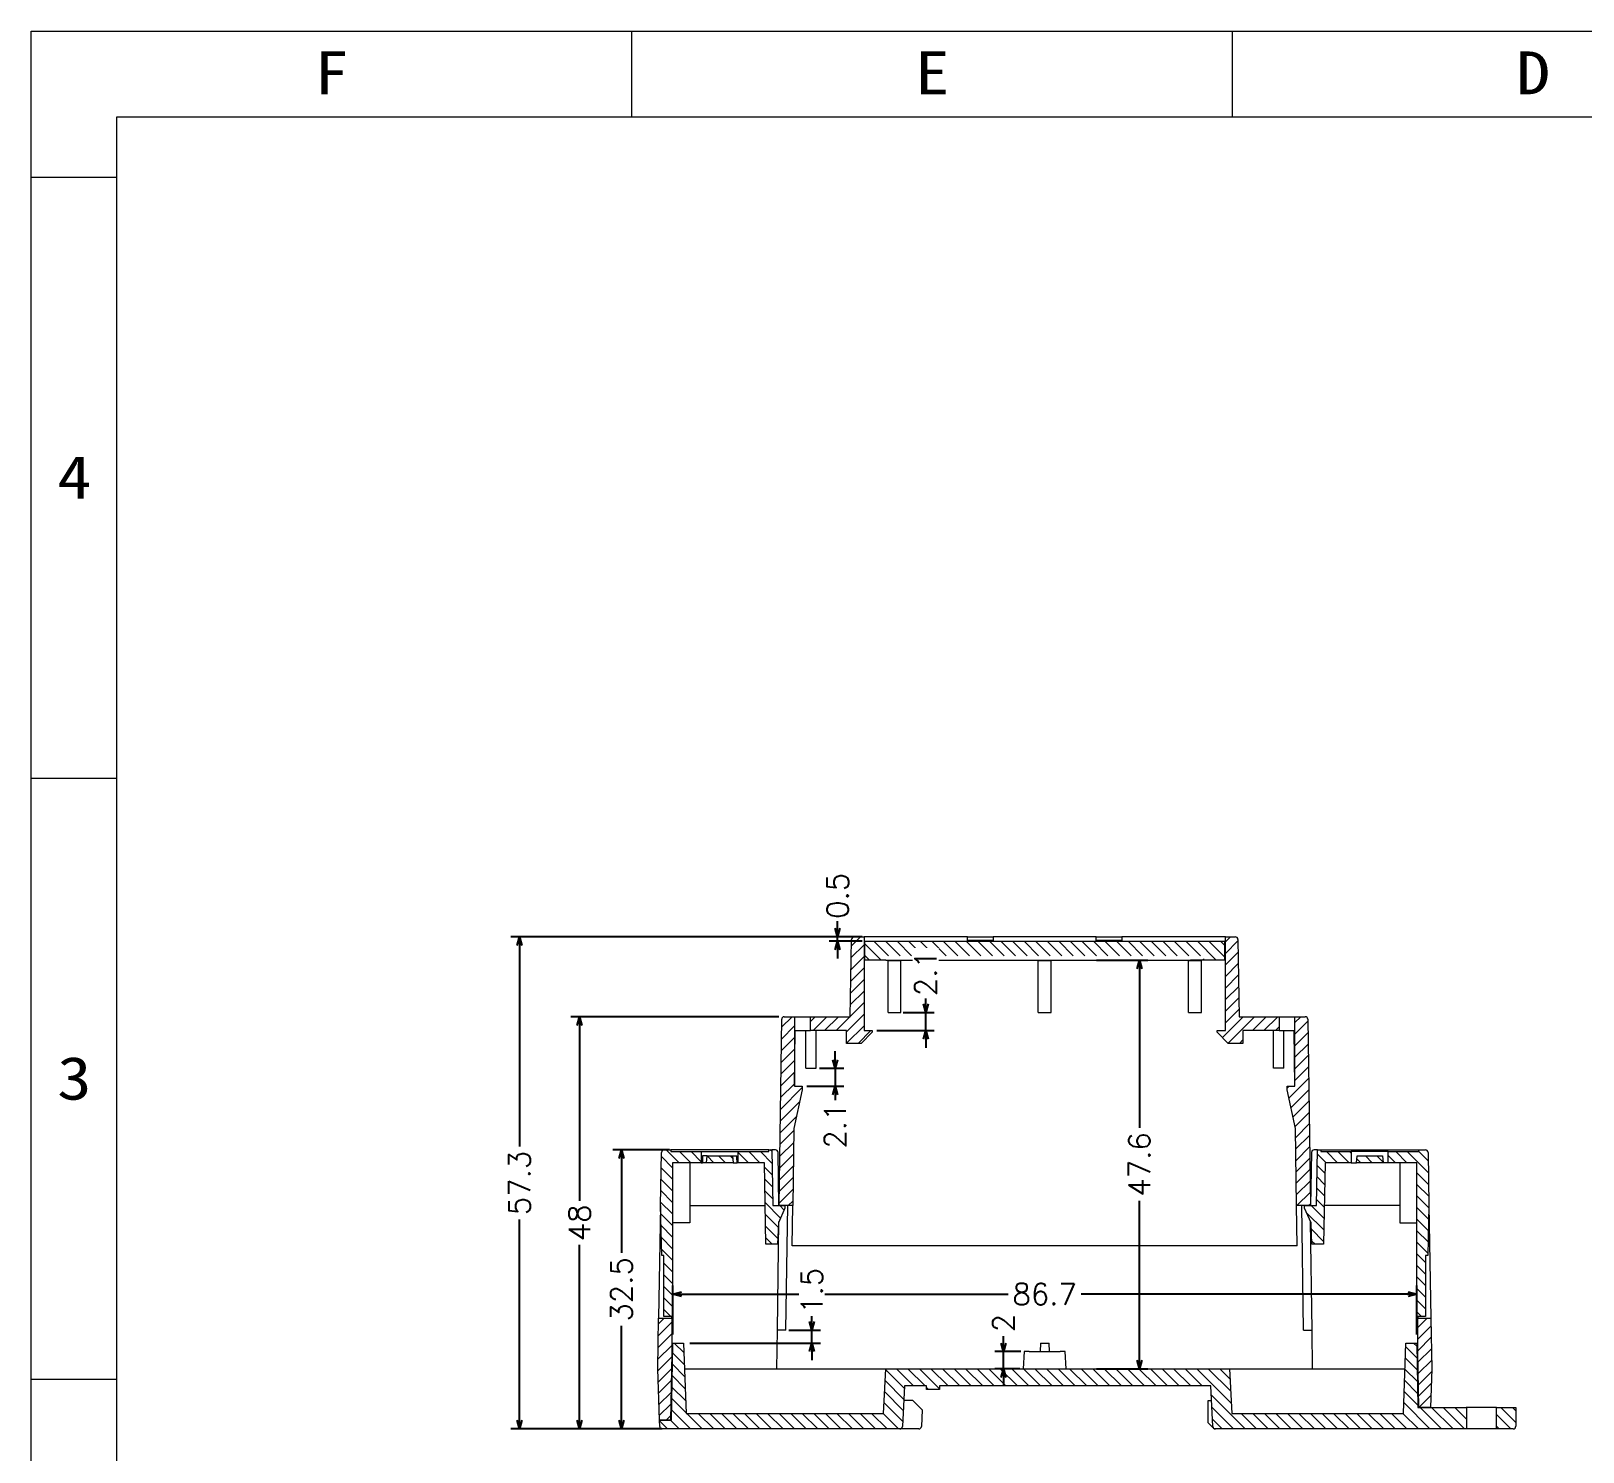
# Model space of a CAD drawing. Header units: millimetres. Extents: x 2553 to 2973, y 1029 to 1326.
# Drawn here: x 2552.6 to 2733.4, y 1160.6 to 1326.1 of the extents above; entities that cross this region are included whole.
import ezdxf
from ezdxf.enums import TextEntityAlignment as Align

# ---------------------------------------------------------------- set-up
doc = ezdxf.new("R2010")
doc.units = ezdxf.units.MM
doc.layers.add('11', color=7, linetype='Continuous', true_color=0xffffff)
doc.layers.add('16', color=7, linetype='Continuous', true_color=0xffffff)
doc.layers.add('dim', color=82, linetype='Continuous', lineweight=9)
doc.styles.add('TEXTSTYLE_0', font='txt', dxfattribs={"width": 0.8})
doc.styles.add('TXT', font='txt.shx', dxfattribs={"bigfont": 'gbcbig.shx'})
doc.dimstyles.new('1', dxfattribs={"dimtxt": 2.5, "dimasz": 1, "dimexe": 1, "dimexo": 1, "dimgap": 0.5, "dimtad": 0, "dimdec": 1, "dimzin": 9, "dimdsep": 46, "dimtxsty": 'TXT', "dimblk": 'OPEN30', "dimcen": 0.1, "dimclrd": 5, "dimclre": 5, "dimclrt": 2, "dimadec": 1, "dimazin": 0, "dimtfac": 1, "dimtdec": 1, "dimtmove": 0, "dimatfit": 3, "dimfxl": 1, "dimtfill": 1, "dimarcsym": 0})
pattern_1 = [(134.954374, (0, -50.5705), (-0.67405534, -0.67298265), [])]

# ---------------------------------------------------------------- blocks, each defined once
blk = doc.blocks.new('_Open30')
at = {"color": 0, "linetype": 'ByBlock', "lineweight": -2}
for p, q in [((-1, 0.27), (0, 0)), ((0, 0), (-1, -0.27)), ((0, 0), (-1, 0))]:
    blk.add_line(p, q, dxfattribs=at)
blk = doc.blocks.new('*D25')
at = {"color": 5, "lineweight": -2, "transparency": 16777216}
for p, q in [((2656.82, 1212.82), (2656.82, 1213.82)), ((2654.19, 1211.82), (2657.82, 1211.82)), ((2656.82, 1209.72), (2656.82, 1211.82)), ((2651.12, 1209.72), (2657.82, 1209.72)), ((2656.82, 1208.72), (2656.82, 1207.72))]:
    blk.add_line(p, q, dxfattribs=at)
at = {"layer": 'Defpoints', "color": 0, "lineweight": 18, "transparency": 16777216}
for p in [(2653.19, 1211.82), (2656.82, 1211.82), (2650.12, 1209.72)]:
    blk.add_point(p, dxfattribs=at)
at = {"color": 5, "lineweight": -2, "transparency": 16777216}
for p, rotation in [((2656.82, 1211.82), 270), ((2656.82, 1209.72), 90)]:
    blk.add_blockref('_Open30', p, dxfattribs=dict(at, rotation=rotation))
at = {"color": 2, "lineweight": 18, "transparency": 16777216, "insert": (2656.82, 1216.4), "char_height": 2.5, "attachment_point": 5, "rotation": 90, "style": 'TXT', "bg_fill": 3, "box_fill_scale": 1.1, "bg_fill_color": 256, "bg_fill_true_color": 13158600, "bg_fill_transparency": 12197500}
blk.add_mtext('2.1', dxfattribs=at)
blk = doc.blocks.new('*D26')
at = {"color": 5, "lineweight": -2, "transparency": 16777216}
for p, q in [((2646.28, 1206.32), (2646.28, 1207.32)), ((2644.44, 1205.32), (2647.28, 1205.32)), ((2646.28, 1205.32), (2646.28, 1203.22)), ((2642.99, 1203.22), (2647.28, 1203.22)), ((2646.28, 1202.22), (2646.28, 1201.22))]:
    blk.add_line(p, q, dxfattribs=at)
at = {"layer": 'Defpoints', "color": 0, "lineweight": 18, "transparency": 16777216}
for p in [(2643.44, 1205.32), (2646.28, 1205.32), (2641.99, 1203.22)]:
    blk.add_point(p, dxfattribs=at)
at = {"color": 5, "lineweight": -2, "transparency": 16777216}
for p, rotation in [((2646.28, 1205.32), 270), ((2646.28, 1203.22), 90)]:
    blk.add_blockref('_Open30', p, dxfattribs=dict(at, rotation=rotation))
at = {"color": 2, "lineweight": 18, "transparency": 16777216, "insert": (2646.28, 1198.64), "char_height": 2.5, "attachment_point": 5, "rotation": 90, "style": 'TXT', "bg_fill": 3, "box_fill_scale": 1.1, "bg_fill_color": 256, "bg_fill_true_color": 13158600, "bg_fill_transparency": 12174620}
blk.add_mtext('2.1', dxfattribs=at)
blk = doc.blocks.new('*D27')
at = {"color": 5, "lineweight": -2, "transparency": 16777216}
for p, q in [((2647.9, 1220.62), (2608.49, 1220.62)), ((2609.49, 1219.62), (2609.49, 1196.22)), ((2609.49, 1164.32), (2609.49, 1187.72)), ((2626.08, 1163.32), (2608.49, 1163.32))]:
    blk.add_line(p, q, dxfattribs=at)
at = {"layer": 'Defpoints', "color": 0, "lineweight": 18, "transparency": 16777216}
for p in [(2609.49, 1220.62), (2648.9, 1220.62), (2627.08, 1163.32)]:
    blk.add_point(p, dxfattribs=at)
at = {"color": 5, "lineweight": -2, "transparency": 16777216}
for p, rotation in [((2609.49, 1220.62), 90), ((2609.49, 1163.32), 270)]:
    blk.add_blockref('_Open30', p, dxfattribs=dict(at, rotation=rotation))
at = {"color": 2, "lineweight": 18, "transparency": 16777216, "insert": (2609.49, 1191.97), "char_height": 2.5, "attachment_point": 5, "rotation": 90, "style": 'TXT', "bg_fill": 3, "box_fill_scale": 1.1, "bg_fill_color": 256, "bg_fill_true_color": 13158600, "bg_fill_transparency": 12175852}
blk.add_mtext('57.3', dxfattribs=at)
blk = doc.blocks.new('*D28')
at = {"color": 5, "lineweight": -2, "transparency": 16777216}
for p, q in [((2676.73, 1217.92), (2682.72, 1217.92)), ((2681.72, 1216.92), (2681.72, 1198.37)), ((2681.72, 1171.32), (2681.72, 1189.87)), ((2676.73, 1170.32), (2682.72, 1170.32))]:
    blk.add_line(p, q, dxfattribs=at)
at = {"layer": 'Defpoints', "color": 0, "lineweight": 18, "transparency": 16777216}
for p in [(2675.73, 1217.92), (2675.73, 1170.32), (2681.72, 1170.32)]:
    blk.add_point(p, dxfattribs=at)
at = {"color": 5, "lineweight": -2, "transparency": 16777216}
for p, rotation in [((2681.72, 1217.92), 90), ((2681.72, 1170.32), 270)]:
    blk.add_blockref('_Open30', p, dxfattribs=dict(at, rotation=rotation))
at = {"color": 2, "lineweight": 18, "transparency": 16777216, "insert": (2681.72, 1194.12), "char_height": 2.5, "attachment_point": 5, "rotation": 90, "style": 'TXT', "bg_fill": 3, "box_fill_scale": 1.1, "bg_fill_color": 256, "bg_fill_true_color": 13158600, "bg_fill_transparency": 12195788}
blk.add_mtext('47.6', dxfattribs=at)
blk = doc.blocks.new('*D29')
at = {"color": 5, "lineweight": -2, "transparency": 16777216}
for p, q in [((2665.88, 1173.32), (2665.88, 1174.32)), ((2667.89, 1172.32), (2664.88, 1172.32)), ((2665.88, 1170.32), (2665.88, 1172.32)), ((2667.79, 1170.32), (2664.88, 1170.32)), ((2665.88, 1169.32), (2665.88, 1168.32))]:
    blk.add_line(p, q, dxfattribs=at)
at = {"layer": 'Defpoints', "color": 0, "lineweight": 18, "transparency": 16777216}
for p in [(2665.88, 1172.32), (2668.89, 1172.32), (2668.79, 1170.32)]:
    blk.add_point(p, dxfattribs=at)
at = {"color": 5, "lineweight": -2, "transparency": 16777216}
for p, rotation in [((2665.88, 1172.32), 270), ((2665.88, 1170.32), 90)]:
    blk.add_blockref('_Open30', p, dxfattribs=dict(at, rotation=rotation))
at = {"color": 2, "lineweight": 18, "transparency": 16777216, "insert": (2665.88, 1175.65), "char_height": 2.5, "attachment_point": 5, "rotation": 90, "style": 'TXT', "bg_fill": 3, "box_fill_scale": 1.1, "bg_fill_color": 256, "bg_fill_true_color": 13158600, "bg_fill_transparency": 0}
blk.add_mtext('2', dxfattribs=at)
blk = doc.blocks.new('*D30')
at = {"color": 5, "lineweight": -2, "transparency": 16777216}
for p, q in [((2639.7, 1211.32), (2615.48, 1211.32)), ((2616.48, 1210.32), (2616.48, 1189.9)), ((2616.48, 1164.32), (2616.48, 1184.74)), ((2621.72, 1163.32), (2615.48, 1163.32))]:
    blk.add_line(p, q, dxfattribs=at)
at = {"layer": 'Defpoints', "color": 0, "lineweight": 18, "transparency": 16777216}
for p in [(2640.7, 1211.32), (2616.48, 1163.32), (2622.72, 1163.32)]:
    blk.add_point(p, dxfattribs=at)
at = {"color": 5, "lineweight": -2, "transparency": 16777216}
for p, rotation in [((2616.48, 1211.32), 90), ((2616.48, 1163.32), 270)]:
    blk.add_blockref('_Open30', p, dxfattribs=dict(at, rotation=rotation))
at = {"color": 2, "lineweight": 18, "transparency": 16777216, "insert": (2616.48, 1187.32), "char_height": 2.5, "attachment_point": 5, "rotation": 90, "style": 'TXT', "bg_fill": 3, "box_fill_scale": 1.1, "bg_fill_color": 256, "bg_fill_true_color": 13158600, "bg_fill_transparency": 0}
blk.add_mtext('48', dxfattribs=at)
blk = doc.blocks.new('*D31')
at = {"color": 5, "lineweight": -2, "transparency": 16777216}
for p, q in [((2626.96, 1195.82), (2620.37, 1195.82)), ((2621.37, 1194.82), (2621.37, 1183.82)), ((2621.37, 1164.32), (2621.37, 1175.32)), ((2620.72, 1163.32), (2620.37, 1163.32))]:
    blk.add_line(p, q, dxfattribs=at)
at = {"layer": 'Defpoints', "color": 0, "lineweight": 18, "transparency": 16777216}
for p in [(2621.37, 1195.82), (2627.96, 1195.82), (2621.72, 1163.32)]:
    blk.add_point(p, dxfattribs=at)
at = {"color": 5, "lineweight": -2, "transparency": 16777216}
for p, rotation in [((2621.37, 1195.82), 90), ((2621.37, 1163.32), 270)]:
    blk.add_blockref('_Open30', p, dxfattribs=dict(at, rotation=rotation))
at = {"color": 2, "lineweight": 18, "transparency": 16777216, "insert": (2621.37, 1179.57), "char_height": 2.5, "attachment_point": 5, "rotation": 90, "style": 'TXT', "bg_fill": 3, "box_fill_scale": 1.1, "bg_fill_color": 256, "bg_fill_true_color": 13158600, "bg_fill_transparency": 5}
blk.add_mtext('32.5', dxfattribs=at)
blk = doc.blocks.new('*D33')
at = {"color": 5, "lineweight": -2, "transparency": 16777216}
for p, q in [((2646.56, 1221.62), (2646.56, 1222.62)), ((2649.43, 1220.62), (2645.56, 1220.62)), ((2646.56, 1220.12), (2646.56, 1220.62)), ((2649.43, 1220.12), (2645.56, 1220.12)), ((2646.56, 1219.12), (2646.56, 1218.12))]:
    blk.add_line(p, q, dxfattribs=at)
at = {"layer": 'Defpoints', "color": 0, "lineweight": 18, "transparency": 16777216}
for p in [(2646.56, 1220.62), (2650.43, 1220.62), (2650.43, 1220.12)]:
    blk.add_point(p, dxfattribs=at)
at = {"color": 5, "lineweight": -2, "transparency": 16777216}
for p, rotation in [((2646.56, 1220.62), 270), ((2646.56, 1220.12), 90)]:
    blk.add_blockref('_Open30', p, dxfattribs=dict(at, rotation=rotation))
at = {"color": 2, "lineweight": 18, "transparency": 16777216, "insert": (2646.56, 1225.41), "char_height": 2.5, "attachment_point": 5, "rotation": 90, "style": 'TXT', "bg_fill": 3, "box_fill_scale": 1.1, "bg_fill_color": 256, "bg_fill_true_color": 13158600, "bg_fill_transparency": 0}
blk.add_mtext('0.5', dxfattribs=at)
blk = doc.blocks.new('*D34')
at = {"color": 5, "lineweight": -2, "transparency": 16777216}
for p, q in [((2627.35, 1174.32), (2627.35, 1180.02)), ((2628.35, 1179.02), (2666.44, 1179.02)), ((2713.04, 1179.02), (2674.94, 1179.02)), ((2714.04, 1174.32), (2714.04, 1180.02))]:
    blk.add_line(p, q, dxfattribs=at)
at = {"layer": 'Defpoints', "color": 0, "lineweight": 18, "transparency": 16777216}
for p in [(2627.35, 1179.02), (2627.35, 1173.32), (2714.04, 1173.32)]:
    blk.add_point(p, dxfattribs=at)
at = {"color": 5, "lineweight": -2, "transparency": 16777216, "rotation": 180}
blk.add_blockref('_Open30', (2627.35, 1179.02), dxfattribs=at)
at = {"color": 5, "lineweight": -2, "transparency": 16777216}
blk.add_blockref('_Open30', (2714.04, 1179.02), dxfattribs=at)
at = {"color": 2, "lineweight": 18, "transparency": 16777216, "insert": (2670.69, 1179.02), "char_height": 2.5, "attachment_point": 5, "style": 'TXT', "bg_fill": 3, "box_fill_scale": 1.1, "bg_fill_color": 256, "bg_fill_true_color": 13158600, "bg_fill_transparency": 0}
blk.add_mtext('86.7', dxfattribs=at)
blk = doc.blocks.new('*D40')
at = {"color": 5, "lineweight": -2, "transparency": 16777216}
for p, q in [((2643.56, 1175.82), (2643.56, 1176.82)), ((2640.87, 1174.82), (2644.56, 1174.82)), ((2643.56, 1173.32), (2643.56, 1174.82)), ((2629.35, 1173.32), (2644.56, 1173.32)), ((2643.56, 1172.32), (2643.56, 1171.32))]:
    blk.add_line(p, q, dxfattribs=at)
at = {"layer": 'Defpoints', "color": 0, "lineweight": 18, "transparency": 16777216}
for p in [(2639.87, 1174.82), (2643.56, 1174.82), (2628.35, 1173.32)]:
    blk.add_point(p, dxfattribs=at)
at = {"color": 5, "lineweight": -2, "transparency": 16777216}
for p, rotation in [((2643.56, 1174.82), 270), ((2643.56, 1173.32), 90)]:
    blk.add_blockref('_Open30', p, dxfattribs=dict(at, rotation=rotation))
at = {"color": 2, "lineweight": 18, "transparency": 16777216, "insert": (2643.56, 1179.4), "char_height": 2.5, "attachment_point": 5, "rotation": 90, "style": 'TXT', "bg_fill": 3, "box_fill_scale": 1.1, "bg_fill_color": 256, "bg_fill_true_color": 13158600, "bg_fill_transparency": 11544992}
blk.add_mtext('1.5', dxfattribs=at)
blk = doc.blocks.new('SUN_6HWZ35TKXU86YGHH1AY77V3D6FJ')
at = {"color": 7, "linetype": 'Continuous'}
for p, q in [((-420, 297), (0, 297)), ((-420, 0), (-420, 297)), ((-350, 287), (-350, 297)), ((-280, 287), (-280, 297)), ((-410, 287), (-10, 287)), ((-410, 10), (-410, 287)), ((-420, 280), (-410, 280)), ((-420, 210), (-410, 210)), ((-420, 140), (-410, 140))]:
    blk.add_line(p, q, dxfattribs=at)
at = {"color": 2, "linetype": 'Continuous', "style": 'TEXTSTYLE_0', "width": 1.2}
for s, p, p2 in [('F', (-386.98, 289.63), (-382.98, 289.63)), ('E', (-316.98, 289.63), (-312.98, 289.63)), ('D', (-246.98, 289.63), (-242.98, 289.63)), ('4', (-416.95, 242.54), (-412.95, 242.54)), ('3', (-416.95, 172.54), (-412.95, 172.54))]:
    blk.add_text(s, height=5, dxfattribs=at).set_placement(p, p2, align=Align.FIT)

msp = doc.modelspace()

# ---------------------------------------------------------------- hatches: boundary and pattern name
at = {"layer": '11', "linetype": 'Continuous', "lineweight": 13}
h = msp.add_hatch(dxfattribs=at)
h.set_pattern_fill('ANSI31', color=3, scale=0.3, style=0)
h.set_pattern_definition([(45, (0, -50.5705), (-0.6735192, 0.6735192), [])])
h.paths.add_polyline_path([(2714.271, 1165.821), (2714.161, 1172.132), (2714.161, 1176.221), (2715.69, 1176.221), (2715.793, 1170.321), (2715.636, 1165.821)], flags=0)
edge = h.paths.add_edge_path(flags=0)
edge.add_line((2693.783, 1209.721), (2693.783, 1208.221))
edge.add_line((2693.783, 1208.221), (2692.083, 1208.221))
edge.add_line((2692.083, 1208.221), (2690.783, 1209.521))
edge.add_line((2690.783, 1209.521), (2690.783, 1209.721))
edge.add_line((2690.783, 1209.721), (2691.743, 1209.721))
edge.add_line((2691.743, 1209.721), (2691.743, 1220.621))
edge.add_line((2691.743, 1220.621), (2692.898, 1220.621))
edge.add_arc((2692.898, 1220.321), 0.3, 1, 90, ccw=False)
edge.add_line((2693.198, 1220.326), (2693.355, 1211.321))
edge.add_line((2693.355, 1211.321), (2697.993, 1211.321))
edge.add_line((2697.993, 1211.321), (2697.993, 1209.721))
edge.add_line((2697.993, 1209.721), (2693.783, 1209.721))
edge = h.paths.add_edge_path(flags=0)
edge.add_line((2699.849, 1211.321), (2701.04, 1211.321))
edge.add_arc((2701.04, 1211.021), 0.3, 0.8, 90, ccw=False)
edge.add_line((2701.34, 1211.025), (2701.643, 1189.321))
edge.add_line((2701.643, 1189.321), (2700.043, 1189.321))
edge.add_line((2700.043, 1189.321), (2699.917, 1198.321))
edge.add_line((2699.917, 1198.321), (2698.954, 1202.82))
edge.add_line((2698.954, 1202.82), (2698.949, 1203.221))
edge.add_line((2698.949, 1203.221), (2699.849, 1203.221))
edge.add_line((2699.849, 1203.221), (2699.849, 1211.321))
h.paths.add_polyline_path([(2625.696, 1176.221), (2627.225, 1176.221), (2627.225, 1172.132), (2627.089, 1164.321), (2625.803, 1164.321), (2625.593, 1170.321)], flags=0)
edge = h.paths.add_edge_path(flags=0)
edge.add_line((2639.743, 1189.321), (2640.046, 1211.025))
edge.add_arc((2640.346, 1211.021), 0.3, 90, 179.2, ccw=False)
edge.add_line((2640.346, 1211.321), (2641.537, 1211.321))
edge.add_line((2641.537, 1211.321), (2641.537, 1203.221))
edge.add_line((2641.537, 1203.221), (2642.437, 1203.221))
edge.add_line((2642.437, 1203.221), (2642.432, 1202.82))
edge.add_line((2642.432, 1202.82), (2641.469, 1198.321))
edge.add_line((2641.469, 1198.321), (2641.343, 1189.321))
edge.add_line((2641.343, 1189.321), (2639.743, 1189.321))
edge = h.paths.add_edge_path(flags=0)
edge.add_arc((2648.488, 1220.321), 0.3, 90, 179, ccw=False)
edge.add_line((2648.488, 1220.621), (2649.643, 1220.621))
edge.add_line((2649.643, 1220.621), (2649.643, 1209.721))
edge.add_line((2649.643, 1209.721), (2650.603, 1209.721))
edge.add_line((2650.603, 1209.721), (2650.603, 1209.521))
edge.add_line((2650.603, 1209.521), (2649.303, 1208.221))
edge.add_line((2649.303, 1208.221), (2647.603, 1208.221))
edge.add_line((2647.603, 1208.221), (2647.603, 1209.721))
edge.add_line((2647.603, 1209.721), (2643.393, 1209.721))
edge.add_line((2643.393, 1209.721), (2643.393, 1211.321))
edge.add_line((2643.393, 1211.321), (2648.031, 1211.321))
edge.add_line((2648.031, 1211.321), (2648.188, 1220.326))
h = msp.add_hatch(dxfattribs=at)
h.set_pattern_fill('ANSI31', color=4, scale=0.3, angle=89.95437, style=0)
h.set_pattern_definition(pattern_1)
h.paths.add_polyline_path([(2689.193, 1218.421), (2652.193, 1218.421), (2652.193, 1217.921), (2649.743, 1217.921), (2649.743, 1220.121), (2691.643, 1220.121), (2691.643, 1217.921), (2689.193, 1217.921)], flags=0)
h = msp.add_hatch(dxfattribs=at)
h.set_pattern_fill('ANSI31', color=6, scale=0.3, angle=89.95437, style=0)
h.set_pattern_definition(pattern_1)
edge = h.paths.add_edge_path(flags=0)
edge.add_line((2630.675, 1195.621), (2630.675, 1194.321))
edge.add_line((2630.675, 1194.321), (2627.325, 1194.321))
edge.add_line((2627.325, 1194.321), (2627.325, 1176.421))
edge.add_line((2627.325, 1176.421), (2626.325, 1176.421))
edge.add_line((2626.325, 1176.421), (2626.325, 1183.521))
edge.add_line((2626.325, 1183.521), (2626.077, 1183.521))
edge.add_line((2626.077, 1183.521), (2625.925, 1189.321))
edge.add_line((2625.925, 1189.321), (2626.033, 1195.526))
edge.add_arc((2626.333, 1195.521), 0.3, 90, 179, ccw=False)
edge.add_line((2626.333, 1195.821), (2627.125, 1195.821))
edge.add_line((2627.125, 1195.821), (2627.125, 1195.621))
edge.add_line((2627.125, 1195.621), (2630.675, 1195.621))
edge = h.paths.add_edge_path(flags=0)
edge.add_line((2638.911, 1195.821), (2639.025, 1189.321))
edge.add_line((2639.025, 1189.321), (2640.425, 1189.321))
edge.add_line((2640.425, 1189.321), (2640.415, 1189.02))
edge.add_line((2640.415, 1189.02), (2639.655, 1187.321))
edge.add_line((2639.655, 1187.321), (2639.568, 1184.821))
edge.add_line((2639.568, 1184.821), (2638.203, 1184.821))
edge.add_line((2638.203, 1184.821), (2638.037, 1194.321))
edge.add_line((2638.037, 1194.321), (2634.975, 1194.321))
edge.add_line((2634.975, 1194.321), (2634.975, 1195.621))
edge.add_line((2634.975, 1195.621), (2638.525, 1195.621))
edge.add_line((2638.525, 1195.621), (2638.525, 1195.821))
edge.add_line((2638.525, 1195.821), (2638.911, 1195.821))
h.paths.add_polyline_path([(2631.275, 1194.321), (2631.345, 1195.121), (2634.305, 1195.121), (2634.375, 1194.321)], flags=0)
h = msp.add_hatch(dxfattribs=at)
h.set_pattern_fill('ANSI31', color=6, scale=0.3, angle=89.95437, style=0)
h.set_pattern_definition(pattern_1)
edge = h.paths.add_edge_path(flags=0)
edge.add_arc((2715.053, 1195.521), 0.3, 1, 90)
edge.add_line((2715.053, 1195.821), (2714.261, 1195.821))
edge.add_line((2714.261, 1195.821), (2714.261, 1195.621))
edge.add_line((2714.261, 1195.621), (2710.711, 1195.621))
edge.add_line((2710.711, 1195.621), (2710.711, 1194.321))
edge.add_line((2710.711, 1194.321), (2714.061, 1194.321))
edge.add_line((2714.061, 1194.321), (2714.061, 1176.421))
edge.add_line((2714.061, 1176.421), (2715.061, 1176.421))
edge.add_line((2715.061, 1176.421), (2715.061, 1183.521))
edge.add_line((2715.061, 1183.521), (2715.31, 1183.521))
edge.add_line((2715.31, 1183.521), (2715.461, 1189.321))
edge.add_line((2715.461, 1189.321), (2715.353, 1195.526))
edge = h.paths.add_edge_path(flags=0)
edge.add_line((2706.411, 1195.621), (2706.411, 1194.321))
edge.add_line((2706.411, 1194.321), (2703.349, 1194.321))
edge.add_line((2703.349, 1194.321), (2703.183, 1184.821))
edge.add_line((2703.183, 1184.821), (2701.819, 1184.821))
edge.add_line((2701.819, 1184.821), (2701.731, 1187.321))
edge.add_line((2701.731, 1187.321), (2700.972, 1189.02))
edge.add_line((2700.972, 1189.02), (2700.961, 1189.321))
edge.add_line((2700.961, 1189.321), (2702.362, 1189.321))
edge.add_line((2702.362, 1189.321), (2702.475, 1195.821))
edge.add_line((2702.475, 1195.821), (2702.861, 1195.821))
edge.add_line((2702.861, 1195.821), (2702.861, 1195.621))
edge.add_line((2702.861, 1195.621), (2706.411, 1195.621))
h.paths.add_polyline_path([(2710.041, 1195.121), (2710.111, 1194.321), (2707.011, 1194.321), (2707.081, 1195.121)], flags=0)
h = msp.add_hatch(dxfattribs=at)
h.set_pattern_fill('ANSI31', color=2, scale=0.3, angle=89.95437, style=0)
h.set_pattern_definition(pattern_1)
edge = h.paths.add_edge_path(flags=0)
edge.add_line((2692.496, 1165.121), (2712.48, 1165.121))
edge.add_line((2712.48, 1165.121), (2712.767, 1173.321))
edge.add_line((2712.767, 1173.321), (2714.04, 1173.321))
edge.add_line((2714.04, 1173.321), (2714.171, 1165.821))
edge.add_line((2714.171, 1165.821), (2719.834, 1165.821))
edge.add_line((2719.834, 1165.821), (2719.834, 1163.321))
edge.add_line((2719.834, 1163.321), (2690.572, 1163.321))
edge.add_arc((2690.572, 1163.621), 0.3, 183, 270, ccw=False)
edge.add_line((2690.272, 1163.605), (2690.025, 1168.321))
edge.add_line((2690.025, 1168.321), (2658.413, 1168.321))
edge.add_line((2658.413, 1168.321), (2658.413, 1167.921))
edge.add_line((2658.413, 1167.921), (2656.913, 1167.921))
edge.add_line((2656.913, 1167.921), (2656.913, 1168.321))
edge.add_line((2656.913, 1168.321), (2654.361, 1168.321))
edge.add_line((2654.361, 1168.321), (2654.114, 1163.605))
edge.add_arc((2653.814, 1163.621), 0.3, 270, 357, ccw=False)
edge.add_line((2653.814, 1163.321), (2626.127, 1163.321))
edge.add_arc((2626.127, 1163.621), 0.3, 182, 270, ccw=False)
edge.add_line((2625.827, 1163.61), (2625.803, 1164.321))
edge.add_line((2625.803, 1164.321), (2627.189, 1164.321))
edge.add_line((2627.189, 1164.321), (2627.346, 1173.321))
edge.add_line((2627.346, 1173.321), (2628.62, 1173.321))
edge.add_line((2628.62, 1173.321), (2628.906, 1165.121))
edge.add_line((2628.906, 1165.121), (2651.89, 1165.121))
edge.add_line((2651.89, 1165.121), (2652.162, 1170.321))
edge.add_line((2652.162, 1170.321), (2692.224, 1170.321))
edge.add_line((2692.224, 1170.321), (2692.496, 1165.121))
edge = h.paths.add_edge_path(flags=0)
edge.add_line((2725.584, 1165.821), (2725.584, 1163.621))
edge.add_arc((2725.284, 1163.621), 0.3, 270, 360, ccw=False)
edge.add_line((2725.284, 1163.321), (2723.334, 1163.321))
edge.add_line((2723.334, 1163.321), (2723.334, 1165.821))
edge.add_line((2723.334, 1165.821), (2725.584, 1165.821))

# ---------------------------------------------------------------- linework, layer by layer
at = {"layer": '16', "color": 7, "linetype": 'Continuous', "lineweight": 18}
for p, q in [((2648.488, 1220.621), (2649.643, 1220.621)), ((2661.693, 1220.621), (2649.643, 1220.621)), ((2649.643, 1220.621), (2649.643, 1209.721)), ((2661.693, 1220.621), (2664.693, 1220.621)), ((2661.693, 1220.221), (2661.693, 1220.621)), ((2664.693, 1220.621), (2664.693, 1220.221)), ((2676.693, 1220.621), (2664.693, 1220.621)), ((2676.693, 1220.221), (2676.693, 1220.621)), ((2676.693, 1220.621), (2679.693, 1220.621)), ((2691.743, 1220.621), (2679.693, 1220.621)), ((2679.693, 1220.621), (2679.693, 1220.221)), ((2691.743, 1209.721), (2691.743, 1220.621)), ((2691.743, 1220.621), (2692.898, 1220.621)), ((2648.031, 1211.321), (2648.188, 1220.326)), ((2649.743, 1220.121), (2691.643, 1220.121)), ((2649.743, 1217.921), (2649.743, 1220.121)), ((2664.693, 1220.221), (2661.693, 1220.221)), ((2661.693, 1220.221), (2661.693, 1220.121)), ((2664.693, 1220.221), (2664.693, 1220.121)), ((2676.693, 1220.121), (2676.693, 1220.221)), ((2679.693, 1220.221), (2676.693, 1220.221)), ((2679.693, 1220.121), (2679.693, 1220.221)), ((2691.643, 1220.121), (2691.643, 1217.921)), ((2693.198, 1220.326), (2693.355, 1211.321)), ((2652.193, 1217.921), (2649.743, 1217.921)), ((2652.193, 1217.921), (2653.693, 1217.921)), ((2653.943, 1217.821), (2652.443, 1217.821)), ((2652.443, 1211.821), (2652.443, 1217.821)), ((2653.693, 1217.921), (2687.693, 1217.921)), ((2653.943, 1211.821), (2653.943, 1217.821)), ((2669.943, 1211.821), (2669.943, 1217.821)), ((2671.443, 1217.821), (2669.943, 1217.821)), ((2671.443, 1211.821), (2671.443, 1217.821)), ((2688.943, 1217.821), (2687.443, 1217.821)), ((2687.443, 1211.821), (2687.443, 1217.821)), ((2689.193, 1217.921), (2687.693, 1217.921)), ((2688.943, 1211.821), (2688.943, 1217.821)), ((2691.643, 1217.921), (2689.193, 1217.921)), ((2652.443, 1211.821), (2653.943, 1211.821)), ((2669.943, 1211.821), (2671.443, 1211.821)), ((2687.443, 1211.821), (2688.943, 1211.821)), ((2639.743, 1189.321), (2640.046, 1211.025)), ((2640.346, 1211.321), (2641.537, 1211.321)), ((2641.537, 1211.321), (2641.537, 1203.221)), ((2641.537, 1211.321), (2643.393, 1211.321)), ((2643.393, 1211.321), (2648.031, 1211.321)), ((2643.393, 1209.721), (2643.393, 1211.321)), ((2693.355, 1211.321), (2697.993, 1211.321)), ((2697.993, 1211.321), (2697.993, 1209.721)), ((2697.993, 1211.321), (2699.849, 1211.321)), ((2699.849, 1203.221), (2699.849, 1211.321)), ((2699.849, 1211.321), (2701.04, 1211.321)), ((2701.34, 1211.025), (2701.643, 1189.321)), ((2641.537, 1203.221), (2641.628, 1209.721)), ((2641.628, 1209.721), (2643.393, 1209.721)), ((2642.843, 1205.321), (2642.843, 1209.721)), ((2647.603, 1209.721), (2643.393, 1209.721)), ((2644.043, 1205.321), (2644.043, 1209.721)), ((2647.603, 1208.221), (2647.603, 1209.721)), ((2649.303, 1208.221), (2647.603, 1208.221)), ((2650.603, 1209.521), (2649.303, 1208.221)), ((2649.643, 1209.721), (2650.603, 1209.721)), ((2650.603, 1209.721), (2650.603, 1209.521)), ((2690.783, 1209.721), (2691.743, 1209.721)), ((2690.783, 1209.521), (2690.783, 1209.721)), ((2692.083, 1208.221), (2690.783, 1209.521)), ((2693.783, 1208.221), (2692.083, 1208.221)), ((2693.783, 1209.721), (2693.783, 1208.221)), ((2697.993, 1209.721), (2693.783, 1209.721)), ((2697.343, 1205.321), (2697.343, 1209.721)), ((2697.993, 1209.721), (2699.758, 1209.721)), ((2698.543, 1205.321), (2698.543, 1209.721)), ((2699.849, 1203.221), (2699.758, 1209.721)), ((2642.843, 1205.321), (2644.043, 1205.321)), ((2698.543, 1205.321), (2697.343, 1205.321)), ((2642.432, 1202.82), (2641.469, 1198.321)), ((2641.537, 1203.221), (2642.437, 1203.221)), ((2642.437, 1203.221), (2642.432, 1202.82)), ((2698.949, 1203.221), (2699.849, 1203.221)), ((2698.954, 1202.82), (2698.949, 1203.221)), ((2699.917, 1198.321), (2698.954, 1202.82)), ((2641.469, 1198.321), (2641.343, 1189.321)), ((2641.469, 1198.321), (2641.469, 1198.321)), ((2699.917, 1198.321), (2699.917, 1198.321)), ((2700.043, 1189.321), (2699.917, 1198.321)), ((2625.925, 1189.321), (2626.033, 1195.526)), ((2626.333, 1195.821), (2627.125, 1195.821)), ((2627.125, 1195.821), (2627.125, 1195.621)), ((2638.525, 1195.821), (2627.125, 1195.821)), ((2627.125, 1195.621), (2630.675, 1195.621)), ((2630.675, 1195.621), (2630.675, 1194.321)), ((2630.675, 1195.621), (2634.975, 1195.621)), ((2634.975, 1194.321), (2634.975, 1195.621)), ((2634.975, 1195.621), (2638.525, 1195.621)), ((2638.525, 1195.621), (2638.525, 1195.821)), ((2638.525, 1195.821), (2638.911, 1195.821)), ((2639.316, 1195.821), (2638.911, 1195.821)), ((2638.911, 1195.821), (2639.025, 1189.321)), ((2639.725, 1189.321), (2639.616, 1195.526)), ((2701.77, 1195.526), (2701.661, 1189.321)), ((2702.475, 1195.821), (2702.07, 1195.821)), ((2702.362, 1189.321), (2702.475, 1195.821)), ((2702.475, 1195.821), (2702.861, 1195.821)), ((2702.861, 1195.821), (2714.261, 1195.821)), ((2702.861, 1195.821), (2702.861, 1195.621)), ((2702.861, 1195.621), (2706.411, 1195.621)), ((2710.711, 1195.621), (2706.411, 1195.621)), ((2706.411, 1195.621), (2706.411, 1194.321)), ((2710.711, 1194.321), (2710.711, 1195.621)), ((2710.711, 1195.621), (2714.261, 1195.621)), ((2714.261, 1195.821), (2715.053, 1195.821)), ((2714.261, 1195.621), (2714.261, 1195.821)), ((2715.353, 1195.526), (2715.461, 1189.321)), ((2627.325, 1194.321), (2627.325, 1176.421)), ((2630.675, 1194.321), (2627.325, 1194.321)), ((2629.325, 1194.321), (2629.325, 1187.321)), ((2630.675, 1194.321), (2630.806, 1194.321)), ((2631.275, 1194.321), (2630.806, 1194.321)), ((2631.345, 1195.121), (2630.831, 1195.121)), ((2631.275, 1194.321), (2631.345, 1195.121)), ((2634.375, 1194.321), (2631.275, 1194.321)), ((2631.345, 1195.121), (2634.305, 1195.121)), ((2634.305, 1195.121), (2634.375, 1194.321)), ((2634.305, 1195.121), (2634.819, 1195.121)), ((2634.375, 1194.321), (2634.844, 1194.321)), ((2634.975, 1194.321), (2634.844, 1194.321)), ((2638.037, 1194.321), (2634.975, 1194.321)), ((2638.203, 1184.821), (2638.037, 1194.321)), ((2703.349, 1194.321), (2703.183, 1184.821)), ((2706.411, 1194.321), (2703.349, 1194.321)), ((2706.411, 1194.321), (2707.011, 1194.321)), ((2707.011, 1194.321), (2707.081, 1195.121)), ((2710.111, 1194.321), (2707.011, 1194.321)), ((2707.081, 1195.121), (2710.041, 1195.121)), ((2710.041, 1195.121), (2710.111, 1194.321)), ((2710.711, 1194.321), (2710.112, 1194.321)), ((2714.061, 1194.321), (2710.711, 1194.321)), ((2712.061, 1194.321), (2712.061, 1187.321)), ((2714.061, 1176.421), (2714.061, 1194.321)), ((2625.925, 1189.321), (2625.696, 1176.221)), ((2626.077, 1183.521), (2625.925, 1189.321)), ((2629.325, 1189.321), (2638.125, 1189.321)), ((2639.025, 1189.321), (2640.425, 1189.321)), ((2640.415, 1189.02), (2639.655, 1187.321)), ((2641.343, 1189.321), (2639.743, 1189.321)), ((2640.425, 1189.321), (2640.415, 1189.02)), ((2640.541, 1174.821), (2640.743, 1189.321)), ((2641.278, 1184.633), (2641.343, 1189.321)), ((2700.108, 1184.633), (2700.043, 1189.321)), ((2701.643, 1189.321), (2700.043, 1189.321)), ((2700.845, 1174.821), (2700.643, 1189.321)), ((2700.961, 1189.321), (2702.362, 1189.321)), ((2700.972, 1189.02), (2700.961, 1189.321)), ((2701.731, 1187.321), (2700.972, 1189.02)), ((2712.061, 1189.321), (2703.262, 1189.321)), ((2715.461, 1189.321), (2715.31, 1183.521)), ((2715.461, 1189.321), (2715.69, 1176.221)), ((2629.325, 1187.321), (2627.325, 1187.321)), ((2639.541, 1174.821), (2639.717, 1187.459)), ((2639.655, 1187.321), (2639.568, 1184.821)), ((2639.655, 1187.321), (2639.655, 1187.321)), ((2701.846, 1174.821), (2701.669, 1187.459)), ((2701.731, 1187.321), (2701.731, 1187.321)), ((2701.819, 1184.821), (2701.731, 1187.321)), ((2712.061, 1187.321), (2714.061, 1187.321)), ((2639.568, 1184.821), (2638.203, 1184.821)), ((2700.108, 1184.633), (2641.278, 1184.633)), ((2703.183, 1184.821), (2701.819, 1184.821)), ((2626.325, 1183.521), (2626.077, 1183.521)), ((2626.325, 1176.421), (2626.325, 1183.521)), ((2715.061, 1183.521), (2715.061, 1176.421)), ((2715.31, 1183.521), (2715.061, 1183.521)), ((2625.593, 1170.321), (2625.696, 1176.221)), ((2625.696, 1176.221), (2627.225, 1176.221)), ((2627.325, 1176.421), (2626.325, 1176.421)), ((2627.225, 1176.221), (2627.225, 1176.421)), ((2627.225, 1176.221), (2627.225, 1172.132)), ((2715.061, 1176.421), (2714.061, 1176.421)), ((2714.161, 1176.421), (2714.161, 1176.221)), ((2714.161, 1176.221), (2715.69, 1176.221)), ((2714.161, 1172.132), (2714.161, 1176.221)), ((2715.69, 1176.221), (2715.793, 1170.321)), ((2639.478, 1170.321), (2639.541, 1174.821)), ((2640.541, 1174.821), (2639.541, 1174.821)), ((2700.845, 1174.821), (2701.846, 1174.821)), ((2701.908, 1170.321), (2701.846, 1174.821)), ((2627.225, 1172.132), (2627.089, 1164.321)), ((2627.189, 1164.321), (2627.346, 1173.321)), ((2627.346, 1173.321), (2628.62, 1173.321)), ((2628.62, 1173.321), (2628.906, 1165.121)), ((2668.298, 1172.321), (2668.193, 1170.321)), ((2668.893, 1172.321), (2668.298, 1172.321)), ((2668.893, 1172.321), (2672.493, 1172.321)), ((2670.196, 1173.321), (2670.143, 1172.321)), ((2670.196, 1173.321), (2671.191, 1173.321)), ((2671.243, 1172.321), (2671.191, 1173.321)), ((2673.088, 1172.321), (2672.493, 1172.321)), ((2673.193, 1170.321), (2673.088, 1172.321)), ((2712.48, 1165.121), (2712.767, 1173.321)), ((2712.767, 1173.321), (2714.04, 1173.321)), ((2714.04, 1173.321), (2714.171, 1165.821)), ((2714.271, 1165.821), (2714.161, 1172.132)), ((2625.803, 1164.321), (2625.593, 1170.321)), ((2628.724, 1170.321), (2652.162, 1170.321)), ((2651.89, 1165.121), (2652.162, 1170.321)), ((2652.162, 1170.321), (2692.224, 1170.321)), ((2692.224, 1170.321), (2712.662, 1170.321)), ((2692.224, 1170.321), (2692.496, 1165.121)), ((2715.793, 1170.321), (2715.636, 1165.821)), ((2654.361, 1168.321), (2654.114, 1163.605)), ((2656.913, 1168.321), (2654.361, 1168.321)), ((2656.913, 1167.921), (2656.913, 1168.321)), ((2690.025, 1168.321), (2658.413, 1168.321)), ((2658.413, 1168.321), (2658.413, 1167.921)), ((2690.272, 1163.605), (2690.025, 1168.321)), ((2655.33, 1166.619), (2654.272, 1166.619)), ((2655.33, 1166.619), (2656.139, 1165.809)), ((2658.413, 1167.921), (2656.913, 1167.921)), ((2689.725, 1164.021), (2689.725, 1166.619)), ((2689.725, 1166.619), (2690.114, 1166.619)), ((2628.906, 1165.121), (2651.89, 1165.121)), ((2656.139, 1165.809), (2656.424, 1165.524)), ((2656.424, 1165.524), (2656.323, 1163.605)), ((2692.496, 1165.121), (2712.48, 1165.121)), ((2714.171, 1165.821), (2719.834, 1165.821)), ((2715.636, 1165.821), (2714.271, 1165.821)), ((2723.334, 1165.821), (2719.834, 1165.821)), ((2719.834, 1165.821), (2719.834, 1163.321)), ((2723.334, 1165.821), (2725.584, 1165.821)), ((2723.334, 1163.321), (2723.334, 1165.821)), ((2725.584, 1165.821), (2725.584, 1163.621)), ((2627.089, 1164.321), (2625.803, 1164.321)), ((2625.827, 1163.61), (2625.803, 1164.321)), ((2625.803, 1164.321), (2627.189, 1164.321)), ((2653.814, 1163.321), (2626.127, 1163.321)), ((2656.024, 1163.321), (2653.814, 1163.321)), ((2689.725, 1164.021), (2690.425, 1163.321)), ((2690.572, 1163.321), (2690.425, 1163.321)), ((2719.834, 1163.321), (2690.572, 1163.321)), ((2723.334, 1163.321), (2719.834, 1163.321)), ((2725.284, 1163.321), (2723.334, 1163.321))]:
    msp.add_line(p, q, dxfattribs=at)
at = {"layer": '16', "color": 7, "linetype": 'Continuous', "lineweight": 13}
for p, q in [((2656.424, 1165.524), (2656.323, 1163.605)), ((2656.024, 1163.321), (2653.817, 1163.321))]:
    msp.add_line(p, q, dxfattribs=at)
at = {"layer": '16', "color": 7, "linetype": 'Continuous', "lineweight": 18}
for centre, start, end in [((2648.488, 1220.321), 90, 179), ((2692.898, 1220.321), 1, 90), ((2640.346, 1211.021), 90, 179.2), ((2701.04, 1211.021), 0.8, 90), ((2626.333, 1195.521), 90, 179), ((2639.316, 1195.521), 1, 90), ((2702.07, 1195.521), 90, 179), ((2715.053, 1195.521), 1, 90), ((2626.127, 1163.621), 182, 270), ((2653.814, 1163.621), 270, 357), ((2656.024, 1163.621), 270, 357), ((2690.572, 1163.621), 183, 270), ((2725.284, 1163.621), 270, 0)]:
    msp.add_arc(centre, 0.3, start, end, dxfattribs=at)
for major_axis, start_param, end_param in [((1.081, 24.574), 1.7141151, 1.7470732), ((-1.081, 24.574), 4.5361122, 4.5690702)]:
    msp.add_ellipse((2632.825, 1198.55), major_axis=major_axis, ratio=0.0756219, start_param=start_param, end_param=end_param, dxfattribs=at)

# ---------------------------------------------------------------- next in the draw order: dimensions: what is measured, and where the dimension line sits
at = {"lineweight": 18}
for base, p1, p2, picture, middle in [((2656.825, 1211.821), (2650.123, 1209.721), (2653.193, 1211.821), '*D25', (2656.825, 1216.404)), ((2681.716, 1170.321), (2675.728, 1217.921), (2675.728, 1170.321), '*D28', (2681.716, 1194.121)), ((2665.875, 1172.321), (2668.793, 1170.321), (2668.893, 1172.321), '*D29', (2665.875, 1175.654))]:
    dim = msp.add_linear_dim(base=base, p1=p1, p2=p2, angle=90, dimstyle='1', dxfattribs=at)
    dim.commit()
    dim.dimension.update_dxf_attribs({"geometry": picture, "text_midpoint": middle})
dim = msp.add_linear_dim(base=(2646.283, 1205.321), p1=(2641.987, 1203.221), p2=(2643.443, 1205.321), angle=90, dimstyle='1', dxfattribs=at)
dim.commit()
dim.dimension.update_dxf_attribs({"geometry": '*D26', "text_midpoint": (2646.283, 1198.637), "dimtype": 160})

# ---------------------------------------------------------------- next in the draw order: dimensions: what is measured, and where the dimension line sits
dim = msp.add_linear_dim(base=(2609.495, 1220.621), p1=(2627.085, 1163.321), p2=(2648.903, 1220.621), angle=90, dimstyle='1', dxfattribs=at)
dim.commit()
dim.dimension.update_dxf_attribs({"geometry": '*D27', "text_midpoint": (2609.495, 1191.971)})

# ---------------------------------------------------------------- next in the draw order: dimensions: what is measured, and where the dimension line sits
for base, p1, p2, picture, middle in [((2646.559, 1220.621), (2650.43, 1220.121), (2650.43, 1220.621), '*D33', (2646.559, 1225.412)), ((2616.485, 1163.321), (2640.699, 1211.321), (2622.716, 1163.321), '*D30', (2616.485, 1187.321))]:
    dim = msp.add_linear_dim(base=base, p1=p1, p2=p2, angle=90, dimstyle='1', dxfattribs=at)
    dim.commit()
    dim.dimension.update_dxf_attribs({"geometry": picture, "text_midpoint": middle})

# ---------------------------------------------------------------- next in the draw order: dimensions: what is measured, and where the dimension line sits
dim = msp.add_linear_dim(base=(2621.365, 1195.821), p1=(2621.716, 1163.321), p2=(2627.957, 1195.821), angle=90, dimstyle='1', dxfattribs=at)
dim.commit()
dim.dimension.update_dxf_attribs({"geometry": '*D31', "text_midpoint": (2621.365, 1179.571)})

# ---------------------------------------------------------------- next in the draw order: dimensions: what is measured, and where the dimension line sits
dim = msp.add_linear_dim(base=(2627.346, 1179.017), p1=(2714.04, 1173.321), p2=(2627.346, 1173.321), dimstyle='1', dxfattribs=at)
dim.commit()
dim.dimension.update_dxf_attribs({"geometry": '*D34', "text_midpoint": (2670.693, 1179.017)})

# ---------------------------------------------------------------- next in the draw order: dimensions: what is measured, and where the dimension line sits
dim = msp.add_linear_dim(base=(2643.559, 1174.821), p1=(2628.346, 1173.321), p2=(2639.871, 1174.821), angle=90, dimstyle='1', dxfattribs=at)
dim.commit()
dim.dimension.update_dxf_attribs({"geometry": '*D40', "text_midpoint": (2643.559, 1179.404)})

# ---------------------------------------------------------------- next in the draw order: block references
at = {"layer": 'dim'}
msp.add_blockref('SUN_6HWZ35TKXU86YGHH1AY77V3D6FJ', (2972.578, 1029.128), dxfattribs=at)

doc.saveas('drawing.dxf')
